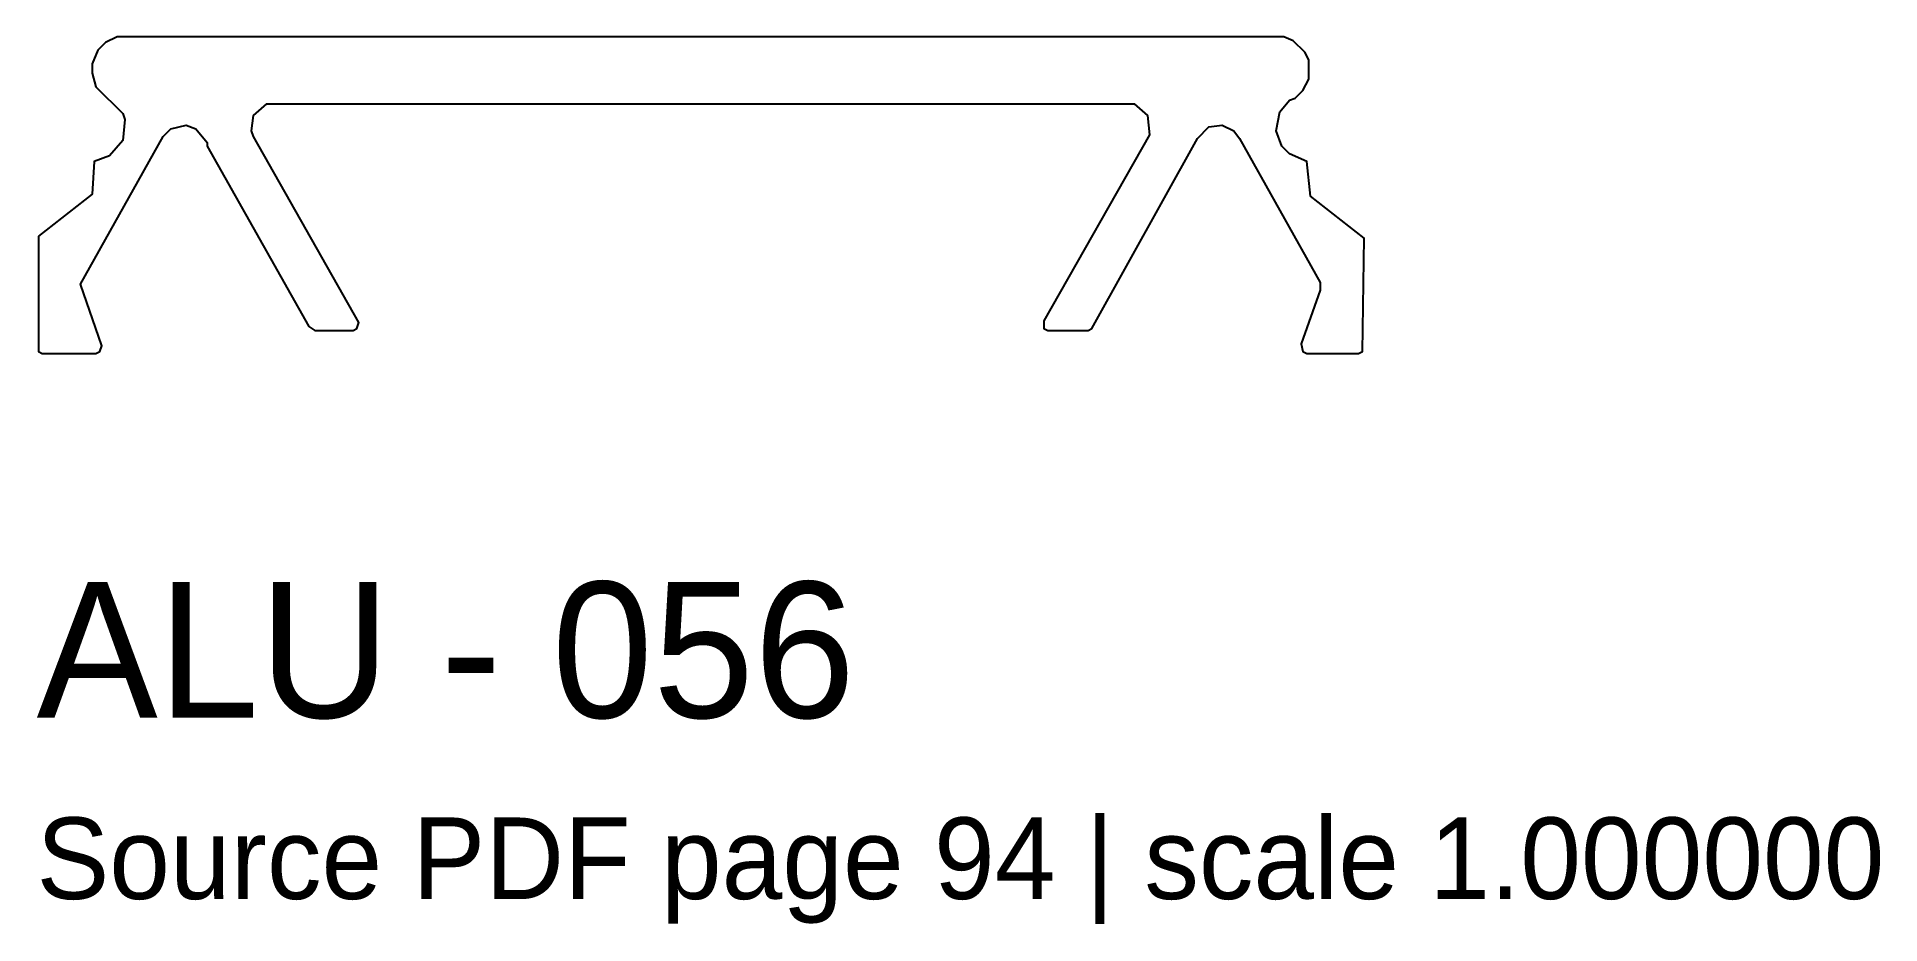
# Model space of a CAD drawing. Header units: millimetres. Extents: x 0 to 40.7, y -12.6 to 7.
import ezdxf

# ---------------------------------------------------------------- set-up
doc = ezdxf.new("R2010")
doc.units = ezdxf.units.MM
doc.layers.add('INFO', color=7, linetype='Continuous')
doc.layers.add('PROFILE', color=7, linetype='Continuous')

msp = doc.modelspace()

# ---------------------------------------------------------------- linework, layer by layer
at = {"layer": 'PROFILE'}
msp.add_lwpolyline([(0.042, 2.625), (0.042, 0.085), (0.127, 0.042), (1.312, 0.042), (1.397, 0.085), (1.439, 0.212), (0.974, 1.566), (2.794, 4.826), (2.963, 4.995), (3.302, 5.08), (3.514, 4.995), (3.768, 4.699), (3.768, 4.614), (6.011, 0.635), (6.138, 0.55), (6.985, 0.55), (7.07, 0.593), (7.112, 0.72), (4.784, 4.826), (4.741, 4.953), (4.784, 5.292), (5.08, 5.546), (24.215, 5.546), (24.511, 5.292), (24.553, 4.868), (22.225, 0.762), (22.225, 0.593), (22.31, 0.55), (23.199, 0.55), (23.283, 0.593), (25.612, 4.784), (25.866, 5.038), (26.162, 5.08), (26.416, 4.953), (26.543, 4.784), (28.321, 1.609), (28.321, 1.439), (27.898, 0.254), (27.94, 0.085), (28.025, 0.042), (29.168, 0.042), (29.252, 0.085), (29.295, 2.582), (28.109, 3.514), (28.025, 4.276), (27.644, 4.445), (27.474, 4.614), (27.347, 4.953), (27.432, 5.376), (27.644, 5.63), (27.771, 5.673), (27.94, 5.842), (28.067, 6.096), (28.067, 6.519), (27.982, 6.689), (27.728, 6.943), (27.517, 7.027), (1.778, 7.027), (1.524, 6.9), (1.355, 6.731), (1.228, 6.435), (1.228, 6.223), (1.312, 5.927), (1.905, 5.334), (1.947, 5.207), (1.905, 4.741), (1.609, 4.403), (1.27, 4.276), (1.228, 3.556)], close=True, dxfattribs=at)

# ---------------------------------------------------------------- texts
at = {"layer": 'INFO'}
for s, height, p in [('ALU - 056', 3, (0, -8)), ('Source PDF page 94 | scale 1.000000', 1.8, (0, -12))]:
    msp.add_text(s, height=height, dxfattribs=at).set_placement(p)

doc.saveas('drawing.dxf')
